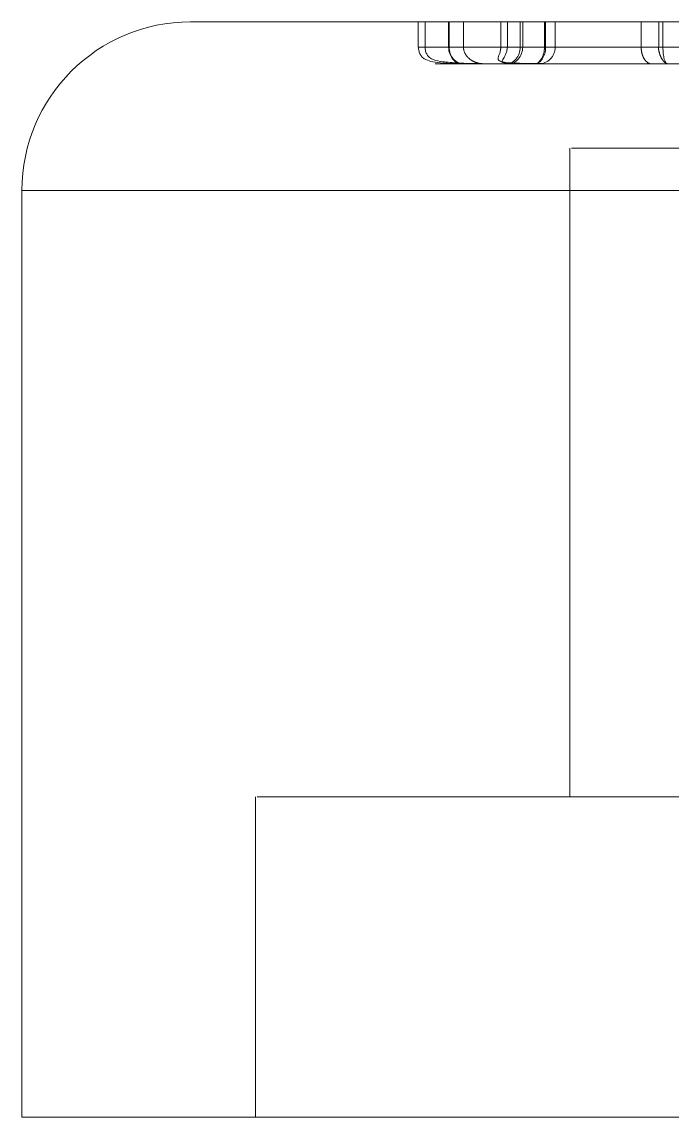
# Model space of a CAD drawing. Header units: millimetres. Extents: x 798 to 1043, y 528 to 597.
# Drawn here: x 798.72 to 806.43, y 528.46 to 541.46 of the extents above; entities that cross this region are included whole.
import ezdxf
from ezdxf.lldxf.tags import DXFTag

# ---------------------------------------------------------------- set-up
doc = ezdxf.new("R2010")
doc.units = ezdxf.units.MM
doc.layers.add('1', color=7, linetype='Continuous', true_color=0xffffff)
tags = doc.linetypes.add('DASHED', pattern=[25.72, 12.86, -12.86]).pattern_tags.tags
tags[6:7] = [DXFTag(74, 4), DXFTag(75, 0), DXFTag(340, '0'), DXFTag(46, 0.0), DXFTag(50, 0.0), DXFTag(44, 0.0), DXFTag(45, 0.0)]
tags[4:5] = [DXFTag(74, 4), DXFTag(75, 0), DXFTag(340, '0'), DXFTag(46, 0.0), DXFTag(50, 0.0), DXFTag(44, 0.0), DXFTag(45, 0.0)]

msp = doc.modelspace()

# ---------------------------------------------------------------- linework, layer by layer
at = {"lineweight": 18}
msp.add_line((798.722, 528.459), (817.822, 528.459), dxfattribs=at)
at = {"layer": '1', "color": 7, "linetype": 'Continuous', "lineweight": 18}
for p, q in [((815.822, 541.459), (800.722, 541.459)), ((817.822, 539.459), (798.722, 539.459)), ((798.722, 539.459), (798.722, 528.459))]:
    msp.add_line(p, q, dxfattribs=at)
at = {"layer": '1', "color": 2, "linetype": 'DASHED', "lineweight": 13, "ltscale": 0.005}
for p, q in [((803.783, 541.159), (803.783, 541.459)), ((803.789, 541.159), (803.789, 541.459)), ((803.96, 541.159), (803.96, 541.459)), ((804.631, 541.159), (804.631, 541.459)), ((804.661, 541.159), (804.661, 541.459)), ((804.92, 541.159), (804.92, 541.459)), ((804.933, 541.159), (804.933, 541.459)), ((805.047, 541.159), (805.047, 541.459)), ((806.066, 541.159), (806.066, 541.459)), ((806.277, 541.159), (806.277, 541.459)), ((806.325, 541.159), (806.325, 541.459))]:
    msp.add_line(p, q, dxfattribs=at)
at = {"layer": '1', "color": 2, "linetype": 'DASHED', "lineweight": 13, "ltscale": 0.06}
msp.add_line((805.222, 532.259), (805.222, 539.959), dxfattribs=at)
at = {"layer": '1', "color": 2, "linetype": 'DASHED', "lineweight": 13, "ltscale": 0.05}
for p, q in [((805.241, 539.959), (811.341, 539.959)), ((801.492, 528.459), (801.492, 532.259))]:
    msp.add_line(p, q, dxfattribs=at)
at = {"layer": '1', "color": 2, "linetype": 'DASHED', "lineweight": 13, "ltscale": 0.1}
msp.add_line((801.511, 532.259), (815.071, 532.259), dxfattribs=at)
at = {"layer": '1', "color": 7, "linetype": 'Continuous', "lineweight": 18}
msp.add_arc((800.722, 539.459), 2, 90, 180, dxfattribs=at)
at = {"layer": '1', "color": 2, "linetype": 'DASHED', "lineweight": 13, "ltscale": 0.005}
for points, degree in [([(803.423, 541.459), (803.423, 541.159)], 1), ([(803.789, 541.459), (803.597, 541.459), (803.503, 541.459), (803.504, 541.459)], 3), ([(803.504, 541.459), (803.504, 541.159)], 1), ([(805.046, 541.159), (805.046, 541.459)], 1), ([(803.964, 540.959), (803.918, 540.959), (803.827, 541.002), (803.789, 541.106), (803.789, 541.159)], 3), ([(806.325, 541.159), (806.425, 541.159), (806.532, 541.159), (806.622, 541.159)], 3)]:
    msp.add_open_spline(points, degree=degree, dxfattribs=at)
at = {"layer": '1', "color": 2, "linetype": 'DASHED', "lineweight": 13, "ltscale": 0.009}
msp.add_open_spline([(803.96, 541.459), (803.607, 541.459), (803.423, 541.459), (803.423, 541.459)], degree=3, dxfattribs=at)
at = {"layer": '1', "color": 7, "linetype": 'Continuous', "lineweight": 18}
for points, degree in [([(803.423, 541.459), (803.423, 541.459), (803.541, 541.459), (803.783, 541.459)], 3), ([(803.504, 541.459), (803.504, 541.459), (803.66, 541.459), (803.96, 541.459)], 3), ([(804.403, 541.459), (804.403, 541.459), (804.581, 541.459), (804.92, 541.459)], 3), ([(804.403, 541.459), (804.403, 541.159)], 1), ([(804.48, 541.459), (804.48, 541.459), (804.539, 541.459), (804.661, 541.459)], 3), ([(804.48, 541.459), (804.48, 541.159)], 1), ([(804.661, 541.459), (805.012, 541.459), (805.795, 541.459), (806.481, 541.459)], 3), ([(806.066, 541.459), (806.287, 541.459), (806.716, 541.459), (807.252, 541.459)], 3), ([(803.952, 540.959), (803.941, 540.959), (803.93, 540.96), (803.919, 540.963)], 3), ([(804.519, 540.963), (804.508, 540.96), (804.496, 540.959), (804.485, 540.959)], 3)]:
    msp.add_open_spline(points, degree=degree, dxfattribs=at)
for points, knots in [([(803.783, 541.459), (804.221, 541.459), (804.98, 541.459), (805.768, 541.459), (805.867, 541.459), (805.967, 541.459), (806.066, 541.459)], [0, 0, 0, 0, 0.5, 0.5, 0.5, 1, 1, 1, 1]), ([(804.213, 540.959), (804.21, 540.959), (804.205, 540.959), (804.196, 540.959), (804.188, 540.96), (804.18, 540.96), (804.172, 540.961), (804.165, 540.962), (804.157, 540.964), (804.15, 540.965), (804.143, 540.967), (804.136, 540.968), (804.13, 540.97), (804.123, 540.972), (804.117, 540.974), (804.111, 540.976), (804.105, 540.978), (804.099, 540.98), (804.094, 540.982), (804.089, 540.985), (804.084, 540.987), (804.079, 540.989), (804.074, 540.992), (804.07, 540.994), (804.065, 540.996), (804.061, 540.998), (804.057, 541.001), (804.054, 541.003), (804.05, 541.005), (804.047, 541.008), (804.041, 541.012), (804.032, 541.018), (804.022, 541.027), (804.012, 541.037), (804.003, 541.047), (803.995, 541.057), (803.987, 541.067), (803.981, 541.078), (803.975, 541.089), (803.97, 541.101), (803.966, 541.112), (803.963, 541.124), (803.961, 541.135), (803.96, 541.147), (803.959, 541.155), (803.959, 541.159)], [0, 0, 0, 0, 0.023905, 0.047335, 0.070292, 0.092779, 0.114796, 0.136345, 0.157427, 0.178042, 0.198192, 0.217876, 0.237094, 0.255847, 0.274135, 0.291957, 0.309314, 0.326206, 0.342632, 0.358593, 0.374088, 0.389118, 0.403683, 0.417782, 0.431416, 0.444585, 0.457289, 0.469529, 0.481305, 0.492618, 0.503468, 0.542964, 0.5817, 0.619713, 0.657035, 0.693697, 0.729727, 0.765157, 0.800019, 0.834355, 0.868208, 0.901632, 0.93469, 0.967453, 1, 1, 1, 1]), ([(804.401, 541.159), (804.401, 541.154), (804.401, 541.146), (804.399, 541.13), (804.393, 541.098), (804.38, 541.063), (804.368, 541.031), (804.368, 541.015), (804.374, 541.007), (804.375, 541.005)], [0, 0, 0, 0, 0.0283, 0.057213, 0.121004, 0.293617, 0.548102, 0.895226, 1, 1, 1, 1]), ([(804.478, 541.159), (804.477, 541.15), (804.477, 541.134), (804.472, 541.111), (804.466, 541.089), (804.455, 541.061), (804.438, 541.032), (804.418, 541.001), (804.416, 540.988), (804.419, 540.982)], [0, 0, 0, 0, 0.052676, 0.106515, 0.164423, 0.228895, 0.384569, 0.585097, 1, 1, 1, 1])]:
    msp.add_open_spline(points, degree=3, knots=knots, dxfattribs=at)
at = {"layer": '1', "color": 2, "linetype": 'DASHED', "lineweight": 13, "ltscale": 0.03}
for points in [[(806.277, 541.459), (805.302, 541.459), (804.278, 541.459), (803.789, 541.459)], [(808.392, 541.459), (807.468, 541.459), (806.646, 541.459), (806.277, 541.459)]]:
    msp.add_open_spline(points, degree=3, dxfattribs=at)
at = {"layer": '1', "color": 2, "linetype": 'DASHED', "lineweight": 13, "ltscale": 0.004}
for points in [[(804.631, 541.459), (804.478, 541.459), (804.403, 541.459), (804.403, 541.459)], [(804.795, 540.959), (804.831, 540.959), (804.903, 541.002), (804.933, 541.106), (804.933, 541.159)]]:
    msp.add_open_spline(points, degree=3, dxfattribs=at)
at = {"layer": '1', "color": 2, "linetype": 'DASHED', "lineweight": 13, "ltscale": 0.007}
msp.add_open_spline([(804.933, 541.459), (804.636, 541.459), (804.48, 541.459), (804.48, 541.459)], degree=3, dxfattribs=at)
at = {"layer": '1', "color": 2, "linetype": 'DASHED', "lineweight": 13, "ltscale": 0.02}
msp.add_open_spline([(806.325, 541.459), (805.687, 541.459), (804.993, 541.459), (804.631, 541.459)], degree=3, dxfattribs=at)
at = {"layer": '1', "color": 2, "linetype": 'DASHED', "lineweight": 13, "ltscale": 0.01}
for points, knots in [([(803.783, 541.159), (803.466, 541.159), (803.301, 541.159), (803.663, 541.159), (803.894, 541.159), (803.948, 541.159), (803.959, 541.159)], [0, 0, 0, 0, 0.604302, 0.906454, 0.981992, 1, 1, 1, 1]), ([(803.504, 541.159), (803.504, 541.154), (803.504, 541.146), (803.506, 541.129), (803.513, 541.097), (803.53, 541.063), (803.559, 541.031), (803.616, 541.003), (803.718, 540.982), (803.901, 540.969), (804.075, 540.963), (804.182, 540.963)], [0, 0, 0, 0, 0.007442, 0.015252, 0.033603, 0.087657, 0.16942, 0.279948, 0.471647, 0.712566, 1, 1, 1, 1]), ([(804.661, 541.159), (804.611, 541.159), (804.543, 541.159), (804.46, 541.159), (804.494, 541.159), (804.734, 541.159), (804.933, 541.159)], [0, 0, 0, 0, 0.142711, 0.285592, 0.571355, 1, 1, 1, 1]), ([(804.213, 540.959), (804.17, 540.959), (804.081, 540.959), (803.844, 540.959), (803.509, 540.959), (803.663, 540.959), (803.952, 540.959)], [0, 0, 0, 0, 0.071429, 0.142857, 0.428571, 1, 1, 1, 1]), ([(803.964, 540.959), (803.799, 540.959), (803.587, 540.959), (803.847, 540.959), (804.151, 540.959), (804.182, 540.959), (804.213, 540.959)], [0, 0, 0, 0, 0.402496, 0.939331, 0.939331, 1, 1, 1, 1]), ([(804.462, 540.959), (804.432, 540.959), (804.375, 540.959), (804.284, 540.959), (804.212, 540.959), (804.187, 540.959), (804.302, 540.959), (804.514, 540.959), (804.663, 540.959), (804.746, 540.959), (804.79, 540.959)], [0, 0, 0, 0, 0.071447, 0.142894, 0.285788, 0.428682, 0.71447, 0.857365, 0.928812, 1, 1, 1, 1]), ([(804.795, 540.959), (804.568, 540.959), (804.298, 540.959), (804.261, 540.959), (804.353, 540.959), (804.435, 540.959), (804.485, 540.959)], [0, 0, 0, 0, 0.428459, 0.71423, 0.857115, 1, 1, 1, 1])]:
    msp.add_open_spline(points, degree=3, knots=knots, dxfattribs=at)
at = {"layer": '1', "color": 2, "linetype": 'DASHED', "lineweight": 13, "ltscale": 0.009}
msp.add_open_spline([(803.426, 541.159), (803.426, 541.154), (803.426, 541.146), (803.428, 541.129), (803.434, 541.098), (803.45, 541.063), (803.476, 541.032), (803.522, 541.003), (803.598, 540.982), (803.725, 540.969), (803.845, 540.963), (803.919, 540.963)], degree=3, knots=[0, 0, 0, 0, 0.009175, 0.018604, 0.039594, 0.096517, 0.179012, 0.28884, 0.478003, 0.715264, 1, 1, 1, 1], dxfattribs=at)
at = {"layer": '1', "color": 155, "linetype": 'Continuous', "lineweight": 13}
for points, knots in [([(803.96, 541.159), (803.959, 541.159), (803.958, 541.159), (803.665, 541.159), (803.503, 541.159), (803.504, 541.159)], [0, 0, 0, 0, 0.002985, 0.002985, 1, 1, 1, 1]), ([(804.398, 541.159), (804.292, 541.159), (804.138, 541.159), (804.003, 541.159), (803.958, 541.159)], [0, 0, 0, 0, 0.651913, 1, 1, 1, 1]), ([(804.477, 541.159), (804.434, 541.159), (804.405, 541.159), (804.401, 541.159), (804.401, 541.159)], [0, 0, 0, 0, 0.847305, 1, 1, 1, 1])]:
    msp.add_open_spline(points, degree=3, knots=knots, dxfattribs=at)
at = {"layer": '1', "color": 2, "linetype": 'DASHED', "lineweight": 13, "ltscale": 0.005}
for points, knots in [([(803.504, 541.159), (803.504, 541.159), (803.507, 541.159), (803.608, 541.159), (803.789, 541.159)], [0, 0, 0, 0, 0.021579, 1, 1, 1, 1]), ([(804.631, 541.159), (804.631, 541.132), (804.627, 541.106), (804.61, 541.058), (804.597, 541.036), (804.55, 540.98), (804.506, 540.959), (804.462, 540.959)], [0, 0, 0, 0, 0.25, 0.25, 0.5, 0.5, 1, 1, 1, 1])]:
    msp.add_open_spline(points, degree=3, knots=knots, dxfattribs=at)
at = {"layer": '1', "color": 2, "linetype": 'DASHED', "lineweight": 13, "ltscale": 0.003}
msp.add_open_spline([(803.958, 541.159), (803.894, 541.159), (803.836, 541.159), (803.783, 541.159)], degree=3, dxfattribs=at)
at = {"layer": '1', "color": 2, "linetype": 'DASHED', "lineweight": 13, "ltscale": 0.004}
for points, knots in [([(803.888, 540.974), (803.867, 540.984), (803.811, 541.028), (803.783, 541.106), (803.783, 541.159)], [0, 0, 0, 0, 0.333321, 1, 1, 1, 1]), ([(804.401, 541.159), (804.401, 541.159), (804.415, 541.159), (804.472, 541.159), (804.554, 541.159), (804.601, 541.159), (804.631, 541.159)], [0, 0, 0, 0, 0.275139, 0.637973, 0.819391, 1, 1, 1, 1]), ([(804.661, 541.159), (804.661, 541.132), (804.656, 541.106), (804.638, 541.058), (804.625, 541.036), (804.585, 540.99), (804.553, 540.97), (804.519, 540.963)], [0, 0, 0, 0, 0.285709, 0.285709, 0.571419, 0.571419, 1, 1, 1, 1]), ([(804.886, 540.963), (804.886, 540.963), (804.887, 540.963), (804.901, 540.966), (804.913, 540.97), (804.938, 540.98), (804.949, 540.986), (804.97, 541.001), (804.98, 541.009), (804.989, 541.018), (804.989, 541.018), (804.999, 541.028), (805.007, 541.038), (805.021, 541.06), (805.027, 541.071), (805.037, 541.095), (805.041, 541.108), (805.046, 541.133), (805.047, 541.146), (805.047, 541.159)], [0, 0, 0, 0, 0.007069, 0.007069, 0.15081, 0.15081, 0.295411, 0.295411, 0.429091, 0.429091, 0.433894, 0.433894, 0.578887, 0.578887, 0.716952, 0.716952, 0.861656, 0.861656, 1, 1, 1, 1]), ([(806.066, 541.159), (806.066, 541.156), (806.066, 541.152), (806.067, 541.146), (806.067, 541.14), (806.067, 541.133), (806.068, 541.127), (806.069, 541.121), (806.07, 541.115), (806.071, 541.109), (806.072, 541.102), (806.073, 541.096), (806.074, 541.09), (806.076, 541.084), (806.077, 541.078), (806.079, 541.072), (806.081, 541.066), (806.083, 541.061), (806.085, 541.055), (806.087, 541.05), (806.09, 541.044), (806.092, 541.039), (806.095, 541.034), (806.097, 541.028), (806.1, 541.023), (806.103, 541.019), (806.106, 541.014), (806.11, 541.009), (806.113, 541.005), (806.117, 541), (806.121, 540.995), (806.126, 540.99), (806.131, 540.985), (806.136, 540.981), (806.142, 540.976), (806.149, 540.972), (806.155, 540.969), (806.163, 540.965), (806.17, 540.962), (806.178, 540.96), (806.187, 540.959), (806.192, 540.959), (806.195, 540.959)], [0, 0, 0, 0, 0.01746, 0.034975, 0.052559, 0.070224, 0.087983, 0.105849, 0.123832, 0.141942, 0.160188, 0.17858, 0.197125, 0.215831, 0.234704, 0.25375, 0.272976, 0.292386, 0.311986, 0.33178, 0.351773, 0.371969, 0.392375, 0.412994, 0.433831, 0.454893, 0.476185, 0.497713, 0.521174, 0.546537, 0.573807, 0.602985, 0.634073, 0.667073, 0.701983, 0.738805, 0.777539, 0.818185, 0.860746, 0.905228, 0.95164, 1, 1, 1, 1]), ([(806.271, 541.159), (806.271, 541.157), (806.271, 541.153), (806.272, 541.147), (806.272, 541.141), (806.273, 541.135), (806.274, 541.129), (806.275, 541.123), (806.276, 541.116), (806.277, 541.11), (806.278, 541.104), (806.28, 541.097), (806.282, 541.091), (806.284, 541.084), (806.286, 541.078), (806.288, 541.072), (806.291, 541.065), (806.293, 541.059), (806.296, 541.052), (806.299, 541.046), (806.302, 541.04), (806.305, 541.033), (806.308, 541.027), (806.311, 541.021), (806.315, 541.016), (806.318, 541.01), (806.322, 541.005), (806.326, 540.999), (806.33, 540.994), (806.334, 540.99), (806.339, 540.985), (806.343, 540.981), (806.347, 540.977), (806.352, 540.973), (806.357, 540.97), (806.362, 540.967), (806.367, 540.965), (806.372, 540.962), (806.377, 540.961), (806.383, 540.96), (806.389, 540.959), (806.392, 540.959), (806.394, 540.959)], [0, 0, 0, 0, 0.015989, 0.032299, 0.048952, 0.065967, 0.083364, 0.10116, 0.119369, 0.138006, 0.157084, 0.176614, 0.196605, 0.217067, 0.238007, 0.259431, 0.281346, 0.303755, 0.326664, 0.350076, 0.373995, 0.398424, 0.423369, 0.448833, 0.474822, 0.501342, 0.5284, 0.555999, 0.584144, 0.612836, 0.642075, 0.671863, 0.702199, 0.733083, 0.764514, 0.796492, 0.829017, 0.862092, 0.89572, 0.929908, 0.964664, 1, 1, 1, 1])]:
    msp.add_open_spline(points, degree=3, knots=knots, dxfattribs=at)
at = {"layer": '1', "color": 2, "linetype": 'DASHED', "lineweight": 13, "ltscale": 0.03}
for points, knots in [([(803.789, 541.159), (804.002, 541.159), (804.549, 541.159), (805.337, 541.159), (805.78, 541.159), (806.023, 541.159), (806.188, 541.159), (806.277, 541.159)], [0, 0, 0, 0, 0.452704, 0.754507, 0.829957, 0.905408, 1, 1, 1, 1]), ([(808.386, 541.159), (808.348, 541.159), (808.307, 541.159), (807.858, 541.159), (807.32, 541.159), (806.539, 541.159), (806.211, 541.159), (806.067, 541.159), (806.067, 541.159), (806.066, 541.159)], [0, 0, 0, 0, 0.042711, 0.042711, 0.452344, 0.588888, 0.99852, 0.99852, 1, 1, 1, 1]), ([(806.277, 541.159), (806.277, 541.159), (806.278, 541.159), (806.433, 541.159), (806.843, 541.159), (807.525, 541.159), (808.014, 541.159), (808.276, 541.159), (808.392, 541.159)], [0, 0, 0, 0, 0.001633, 0.001633, 0.429517, 0.714773, 0.857401, 1, 1, 1, 1]), ([(803.952, 540.959), (804.035, 540.959), (804.263, 540.959), (804.677, 540.959), (805.205, 540.959), (805.563, 540.959), (805.809, 540.959), (805.891, 540.959), (805.983, 540.959), (806.084, 540.959), (806.145, 540.959), (806.195, 540.959)], [0, 0, 0, 0, 0.178494, 0.416645, 0.595259, 0.833411, 0.833411, 0.881008, 0.928605, 0.940504, 1, 1, 1, 1]), ([(806.394, 540.959), (806.26, 540.959), (806.06, 540.959), (805.788, 540.959), (805.383, 540.959), (804.661, 540.959), (804.159, 540.959), (803.964, 540.959)], [0, 0, 0, 0, 0.142857, 0.214286, 0.285714, 0.571429, 1, 1, 1, 1]), ([(806.195, 540.959), (806.215, 540.959), (806.234, 540.959), (806.385, 540.959), (806.685, 540.959), (807.399, 540.959), (807.891, 540.959), (808.297, 540.959), (808.335, 540.959), (808.373, 540.959), (808.374, 540.959), (808.374, 540.959)], [0, 0, 0, 0, 0.055914, 0.055914, 0.443057, 0.572105, 0.959248, 0.959248, 0.999614, 0.999614, 1, 1, 1, 1])]:
    msp.add_open_spline(points, degree=3, knots=knots, dxfattribs=at)
at = {"layer": '1', "color": 2, "linetype": 'DASHED', "lineweight": 13, "ltscale": 0.02}
for points, knots in [([(806.066, 541.159), (806.057, 541.159), (806.003, 541.159), (805.901, 541.159), (805.812, 541.159), (805.544, 541.159), (805.153, 541.159), (804.697, 541.159), (804.475, 541.159), (804.398, 541.159)], [0, 0, 0, 0, 0.015716, 0.092323, 0.16893, 0.16893, 0.552237, 0.839717, 1, 1, 1, 1]), ([(804.631, 541.159), (804.687, 541.159), (804.796, 541.159), (805.076, 541.159), (805.583, 541.159), (806.06, 541.159), (806.325, 541.159)], [0, 0, 0, 0, 0.142559, 0.285466, 0.57128, 1, 1, 1, 1]), ([(806.481, 541.159), (806.428, 541.159), (806.336, 541.159), (806.136, 541.159), (805.785, 541.159), (805.286, 541.159), (804.923, 541.159), (804.738, 541.159), (804.688, 541.159), (804.661, 541.159)], [0, 0, 0, 0, 0.071375, 0.14282, 0.285709, 0.571488, 0.857267, 0.928712, 1, 1, 1, 1]), ([(806.383, 540.959), (806.083, 540.959), (805.539, 540.959), (804.963, 540.959), (804.648, 540.959), (804.519, 540.959), (804.462, 540.959)], [0, 0, 0, 0, 0.428301, 0.714151, 0.857075, 1, 1, 1, 1]), ([(804.485, 540.959), (804.512, 540.959), (804.572, 540.959), (804.781, 540.959), (805.196, 540.959), (805.76, 540.959), (806.162, 540.959), (806.387, 540.959), (806.496, 540.959), (806.55, 540.959)], [0, 0, 0, 0, 0.071446, 0.142892, 0.428676, 0.71446, 0.857352, 0.928798, 1, 1, 1, 1]), ([(808.393, 540.959), (808.277, 540.959), (808.045, 540.959), (807.595, 540.959), (806.974, 540.959), (806.602, 540.959), (806.437, 540.959), (806.416, 540.959), (806.394, 540.959)], [0, 0, 0, 0, 0.133977, 0.268217, 0.536697, 0.939416, 0.939416, 1, 1, 1, 1])]:
    msp.add_open_spline(points, degree=3, knots=knots, dxfattribs=at)
at = {"layer": '1', "color": 2, "linetype": 'DASHED', "lineweight": 13, "ltscale": 0.007}
for points, knots in [([(804.92, 541.159), (804.877, 541.159), (804.807, 541.159), (804.674, 541.159), (804.56, 541.159), (804.497, 541.159), (804.477, 541.159)], [0, 0, 0, 0, 0.187884, 0.375974, 0.752155, 1, 1, 1, 1]), ([(804.375, 541.005), (804.38, 540.999), (804.4, 540.987), (804.467, 540.975), (804.602, 540.967), (804.734, 540.963), (804.816, 540.963)], [0, 0, 0, 0, 0.147197, 0.38445, 0.6684, 1, 1, 1, 1])]:
    msp.add_open_spline(points, degree=3, knots=knots, dxfattribs=at)
at = {"layer": '1', "color": 2, "linetype": 'DASHED', "lineweight": 13, "ltscale": 0.003}
for points, knots in [([(804.92, 541.159), (804.92, 541.106), (804.906, 541.054), (804.87, 540.999), (804.855, 540.984), (804.84, 540.974)], [0, 0, 0, 0, 0.666668, 0.666668, 1, 1, 1, 1]), ([(806.325, 541.159), (806.324, 541.145), (806.325, 541.132), (806.326, 541.107), (806.327, 541.094), (806.33, 541.07), (806.332, 541.058), (806.336, 541.037), (806.348, 540.986), (806.367, 540.959), (806.383, 540.959)], [0, 0, 0, 0, 0.125, 0.125, 0.25, 0.25, 0.375, 0.375, 0.5, 1, 1, 1, 1])]:
    msp.add_open_spline(points, degree=3, knots=knots, dxfattribs=at)
at = {"layer": '1', "color": 2, "linetype": 'DASHED', "lineweight": 13, "ltscale": 0.002}
for points, knots in [([(805.047, 541.159), (805.045, 541.159), (805.021, 541.159), (804.954, 541.159), (804.92, 541.159)], [0, 0, 0, 0, 0.563091, 1, 1, 1, 1]), ([(804.933, 541.159), (804.972, 541.159), (805.031, 541.159), (805.049, 541.159), (805.047, 541.159)], [0, 0, 0, 0, 0.581921, 1, 1, 1, 1]), ([(804.419, 540.982), (804.421, 540.98), (804.428, 540.974), (804.455, 540.967), (804.493, 540.963), (804.519, 540.963)], [0, 0, 0, 0, 0.151021, 0.5423, 1, 1, 1, 1])]:
    msp.add_open_spline(points, degree=3, knots=knots, dxfattribs=at)
at = {"layer": '1', "color": 2, "linetype": 'DASHED', "lineweight": 13, "ltscale": 0.001}
for points, knots in [([(804.79, 540.959), (804.805, 540.959), (804.835, 540.959), (804.847, 540.959), (804.847, 540.959)], [0, 0, 0, 0, 0.42684, 1, 1, 1, 1]), ([(804.847, 540.959), (804.848, 540.959), (804.841, 540.959), (804.814, 540.959), (804.795, 540.959)], [0, 0, 0, 0, 0.428571, 1, 1, 1, 1]), ([(804.815, 540.963), (804.826, 540.963), (804.846, 540.963), (804.869, 540.963), (804.883, 540.963), (804.886, 540.963), (804.886, 540.963)], [0, 0, 0, 0, 0.25137, 0.502434, 0.752135, 1, 1, 1, 1])]:
    msp.add_open_spline(points, degree=3, knots=knots, dxfattribs=at)
at = {"layer": '1', "color": 2, "linetype": 'DASHED', "lineweight": 13, "ltscale": 0.002}
msp.add_open_spline([(806.52, 540.959), (806.479, 540.959), (806.428, 540.959), (806.383, 540.959)], degree=3, dxfattribs=at)

doc.saveas('drawing.dxf')
